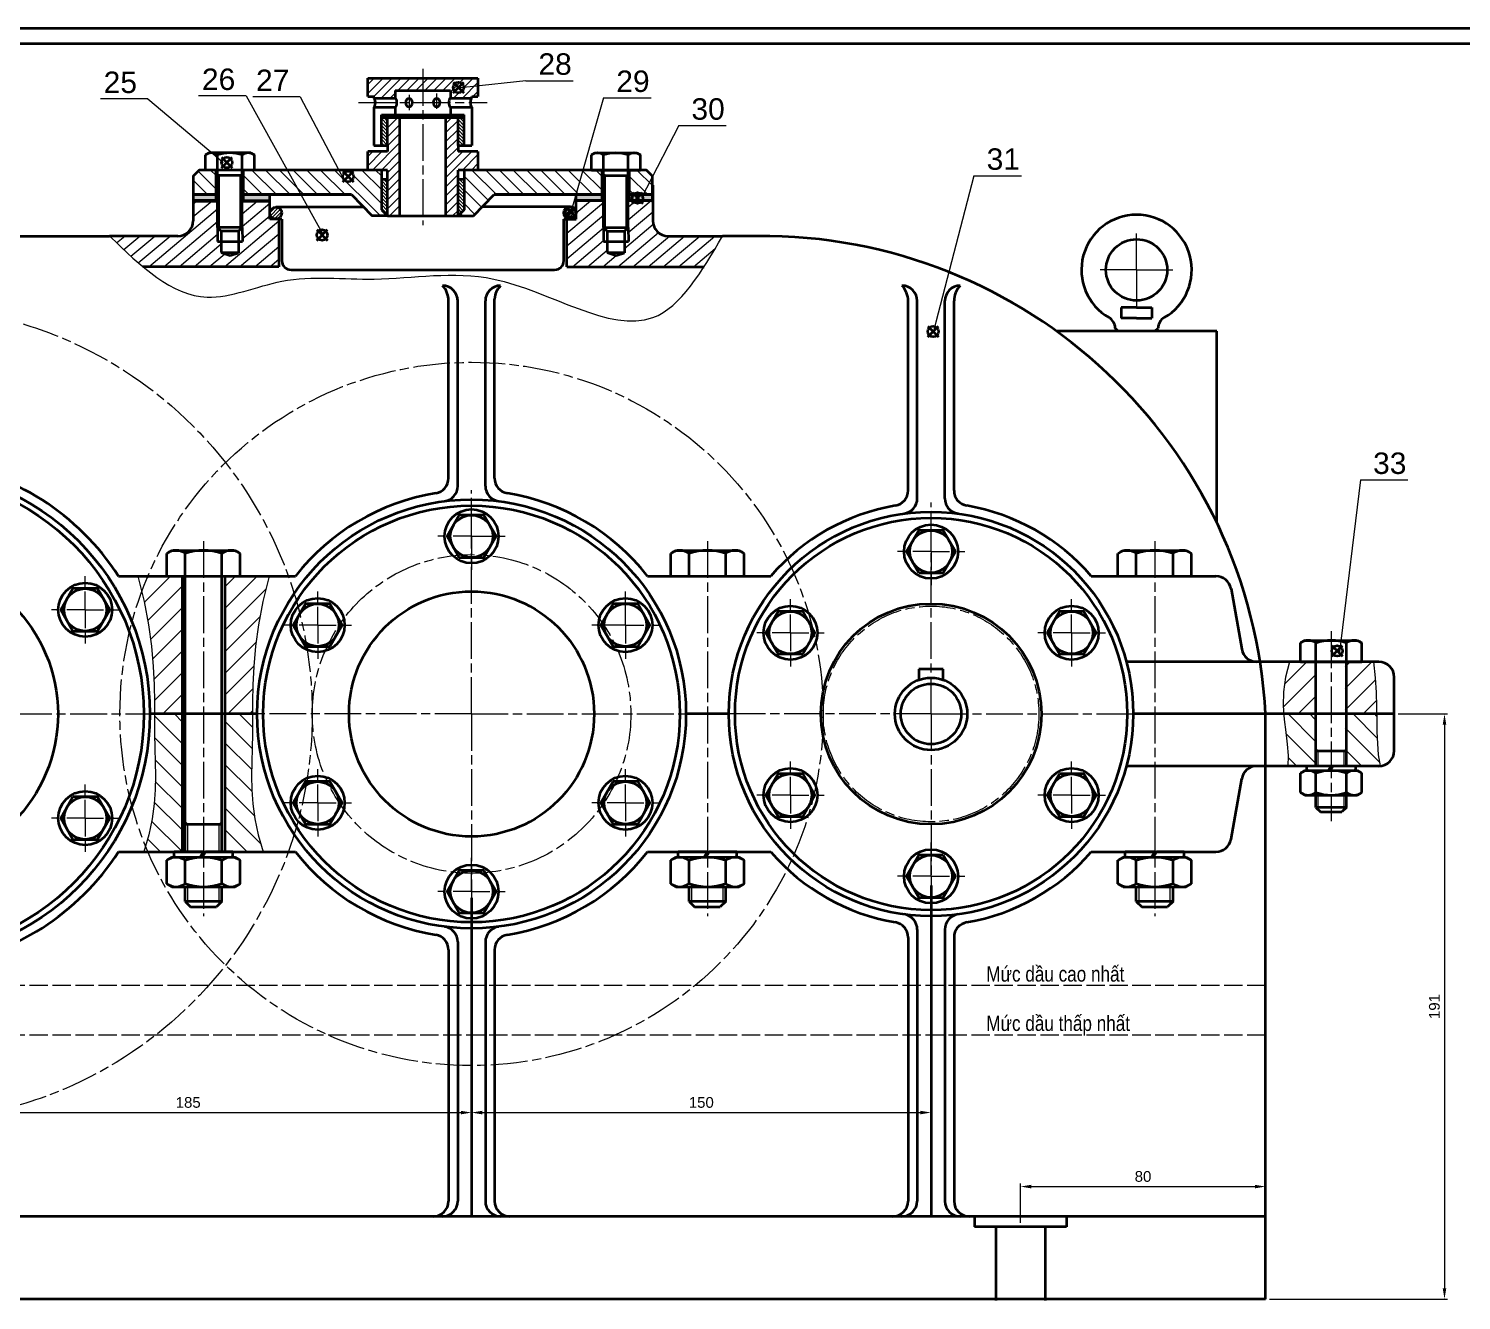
# Model space of a CAD drawing. Header units: millimetres. Extents: x 4028 to 8898, y 4975 to 5816.
# Drawn here: x 7988.8 to 8456.5, y 5400.8 to 5815.9 of the extents above; entities that cross this region are included whole.
import ezdxf

# ---------------------------------------------------------------- set-up
doc = ezdxf.new("R2010")
doc.units = ezdxf.units.MM
for name, pattern in [('AM_ISO02W050', [7.5, 6, -1.5]), ('AM_ISO08W050', [18, 12, -1.5, 3, -1.5]), ('AM_ISO08W050x2', [9, 6, -0.75, 1.5, -0.75])]:
    doc.linetypes.add(name, pattern=pattern)
doc.layers.get('0').update_dxf_attribs({"lineweight": 35})
for name, color, linetype, lineweight in [('AM_12', 7, 'Continuous', 35), ('AM_3', 6, 'AM_ISO02W050', 13), ('AM_4', 3, 'Continuous', 13), ('AM_5', 3, 'Continuous', 13), ('AM_7', 4, 'AM_ISO08W050', 13), ('AM_8', 1, 'Continuous', 13), ('Dim', 2, 'Continuous', 9), ('net manh', 2, 'Continuous', 13)]:
    doc.layers.add(name, color=color, linetype=linetype, lineweight=lineweight)
doc.styles.get("Standard").update_dxf_attribs({"font": 'arial.ttf'})
doc.styles.add('tieu de', font='arial.ttf', dxfattribs={"width": 0.8})
pattern_1 = [(135, (3645.2673, 5247.0674), (-2.245064, -2.245064), [])]
pattern_2 = [(45, (520.3176, 33.4463), (-1.4707821, 1.4707821), [])]

# ---------------------------------------------------------------- blocks, each defined once
blk = doc.blocks.new('đệm tròn')
for p, q in [((-1.5, 8), (0, 8)), ((-1.5, 8), (-1.5, 0.9)), ((0, 0), (0, 8)), ((-1.5, 0.9), (0, 0)), ((-1.5, 0.4), (0, -0.5)), ((-1.5, 0.4), (-1.5, -8)), ((0, -8), (0, -0.5)), ((-1.5, -8), (0, -8))]:
    blk.add_line(p, q)
blk = doc.blocks.new('đai ốc')
for p, q in [((-8, 8.59), (-7.19, 10)), ((-8, 8.59), (-8, -8.59)), ((-7.19, 10), (-0.81, 10)), ((0, 8.59), (-0.81, 10)), ((0, 8.59), (0, -8.59)), ((-7.14, 5), (-0.86, 5)), ((-7.14, -5), (-0.86, -5)), ((-8, -8.59), (-7.19, -10)), ((-7.19, -10), (-0.81, -10)), ((0, -8.59), (-0.81, -10))]:
    blk.add_line(p, q)
for centre, radius, start, end in [((-3.93, 7.5), 4.07, 142.1211, 217.8789), ((-4.07, 7.5), 4.07, 322.1211, 37.8789), ((7, 0), 15, 160.5288, 199.4712), ((-15, 0), 15, 340.5288, 19.4712), ((-3.93, -7.5), 4.07, 142.1211, 217.8789), ((-4.07, -7.5), 4.07, 322.1211, 37.8789)]:
    blk.add_arc(centre, radius, start, end)
blk = doc.blocks.new('dsfeer')
blk.add_lwpolyline([(0, 10), (-8.66, 5), (-8.66, -5), (0, -10), (8.66, -5), (8.66, 5)], close=True)
blk.add_circle((0, 0), 8.66)

msp = doc.modelspace()

# ---------------------------------------------------------------- hatches: boundary and pattern name
at = {"lineweight": 13}
h = msp.add_hatch(dxfattribs=at)
h.set_pattern_fill('ANSI31', color=1, angle=90)
h.set_pattern_definition(pattern_1)
h.paths.add_polyline_path([(8192.505, 5767.792), (8190.505, 5769.792), (8185.007, 5769.792), (8185.007, 5761.792), (8192.505, 5761.792)])
h.paths.add_polyline_path([(8050.005, 5769.792), (8044.505, 5769.792), (8042.505, 5767.792), (8042.505, 5761.792), (8050.005, 5761.792)])
h = msp.add_hatch(dxfattribs=at)
h.set_pattern_fill('ANSI31', color=1, angle=90)
h.set_pattern_definition(pattern_1)
h.paths.add_polyline_path([(8104.006, 5766.792), (8104.006, 5769.792), (8059.005, 5769.792), (8059.005, 5761.792), (8094.208, 5761.792), (8101.006, 5754.792), (8106.006, 5754.792), (8104.006, 5756.792), (8104.006, 5759.792)])
h.paths.add_polyline_path([(8176.007, 5769.792), (8172.507, 5769.792), (8131.006, 5769.792), (8131.006, 5759.792), (8131.006, 5756.792), (8129.006, 5754.792), (8134.006, 5754.792), (8140.804, 5761.792), (8176.007, 5761.792)])
h = msp.add_hatch(dxfattribs=at)
h.set_pattern_fill('ANSI31', color=1, angle=85)
h.set_pattern_definition([(220, (7158.979, 5017.3116), (2.040851, -2.432191), [])])
edge = h.paths.add_edge_path()
edge.add_line((8037.546, 5748.242), (8015.258, 5748.242))
edge.add_spline(control_points=[(8015.258, 5748.242), (8018.855, 5744.769), (8022.451, 5741.295), (8026.114, 5738.242)], knot_values=[0, 0, 0, 0, 13.3548934, 13.3548934, 13.3548934, 13.3548934], degree=3, periodic=0)
edge.add_line((8026.114, 5738.242), (8070.505, 5738.242))
edge.add_line((8070.505, 5738.242), (8070.505, 5753.774))
edge.add_line((8070.505, 5753.774), (8067.567, 5753.774))
edge.add_line((8067.567, 5753.774), (8067.559, 5759.624))
edge.add_line((8067.559, 5759.624), (8058.505, 5759.611))
edge.add_line((8058.505, 5759.611), (8058.505, 5750.992))
edge.add_line((8058.505, 5750.992), (8058.589, 5746.455))
edge.add_line((8058.589, 5746.455), (8057.305, 5746.455))
edge.add_line((8057.305, 5746.455), (8057.305, 5742.763))
edge.add_line((8057.305, 5742.763), (8054.564, 5741.899))
edge.add_line((8054.564, 5741.899), (8051.705, 5742.829))
edge.add_line((8051.705, 5742.829), (8051.705, 5746.455))
edge.add_line((8051.705, 5746.455), (8050.505, 5746.455))
edge.add_line((8050.505, 5746.455), (8050.505, 5750.992))
edge.add_line((8050.505, 5750.992), (8050.505, 5759.647))
edge.add_line((8050.505, 5759.647), (8042.571, 5759.611))
edge.add_line((8042.571, 5759.611), (8042.546, 5753.222))
edge.add_arc((8037.546, 5753.242), 5, 270, 359.77246, ccw=False)
edge = h.paths.add_edge_path()
edge.add_line((8167.566, 5759.79), (8167.581, 5753.785))
edge.add_line((8167.581, 5753.785), (8165.656, 5753.78))
edge.add_arc((8165.507, 5755.774), 2, 270, 274.2716, ccw=False)
edge.add_arc((8165.507, 5755.774), 2, 266.02465, 270, ccw=False)
edge.add_line((8165.369, 5753.779), (8164.507, 5753.777))
edge.add_line((8164.507, 5753.777), (8164.507, 5738.242))
edge.add_line((8164.507, 5738.242), (8209.307, 5738.242))
edge.add_spline(control_points=[(8209.307, 5738.242), (8210.021, 5739.358), (8210.729, 5740.5), (8211.432, 5741.658)], knot_values=[209.8809804, 209.8809804, 209.8809804, 209.8809804, 213.4640307, 213.4640307, 213.4640307, 213.4640307], degree=3, periodic=0)
edge.add_spline(control_points=[(8211.432, 5741.658), (8212.74, 5743.815), (8214.033, 5746.028), (8215.325, 5748.242)], knot_values=[213.4640307, 213.4640307, 213.4640307, 213.4640307, 220.1368118, 220.1368118, 220.1368118, 220.1368118], degree=3, periodic=0)
edge.add_line((8215.325, 5748.242), (8197.581, 5748.242))
edge.add_arc((8197.581, 5753.242), 5, 180.08228, 270, ccw=False)
edge.add_line((8192.581, 5753.235), (8192.571, 5759.792))
edge.add_line((8192.571, 5759.792), (8185.007, 5759.792))
edge.add_line((8185.007, 5759.792), (8184.507, 5759.792))
edge.add_line((8184.507, 5759.792), (8184.507, 5750.992))
edge.add_line((8184.507, 5750.992), (8184.59, 5746.455))
edge.add_line((8184.59, 5746.455), (8183.307, 5746.455))
edge.add_line((8183.307, 5746.455), (8183.307, 5742.763))
edge.add_line((8183.307, 5742.763), (8180.566, 5741.899))
edge.add_line((8180.566, 5741.899), (8177.707, 5742.829))
edge.add_line((8177.707, 5742.829), (8177.707, 5746.455))
edge.add_line((8177.707, 5746.455), (8176.507, 5746.455))
edge.add_line((8176.507, 5746.455), (8176.507, 5750.992))
edge.add_line((8176.507, 5750.992), (8176.507, 5759.792))
edge.add_line((8176.507, 5759.792), (8167.566, 5759.79))
at = {"layer": 'AM_8'}
h = msp.add_hatch(dxfattribs=at)
h.set_pattern_fill('_U', color=256, scale=2.08, angle=45, style=0, pattern_type=0)
h.set_pattern_definition(pattern_2)
edge = h.paths.add_edge_path()
edge.add_line((8099.505, 5799.792), (8117.505, 5799.792))
edge.add_line((8117.505, 5799.792), (8117.505, 5795.792))
edge.add_line((8117.505, 5795.792), (8108.505, 5795.792))
edge.add_line((8108.505, 5795.792), (8108.505, 5793.292))
edge.add_line((8108.505, 5793.292), (8101.545, 5793.291))
edge.add_ellipse((8101.505, 5791.792), major_axis=(0, 1.5), ratio=0.3333333, start_angle=357.70847, end_angle=360)
edge.add_line((8101.525, 5793.292), (8101.525, 5793.792))
edge.add_line((8101.525, 5793.792), (8099.505, 5793.792))
edge.add_line((8099.505, 5793.792), (8099.505, 5799.792))
h = msp.add_hatch(dxfattribs=at)
h.set_pattern_fill('_U', color=256, scale=2.08, angle=45, style=0, pattern_type=0)
h.set_pattern_definition(pattern_2)
edge = h.paths.add_edge_path()
edge.add_line((8135.506, 5799.792), (8117.505, 5799.792))
edge.add_line((8117.505, 5799.792), (8117.505, 5795.792))
edge.add_line((8117.505, 5795.792), (8126.506, 5795.792))
edge.add_line((8126.506, 5795.792), (8126.506, 5793.292))
edge.add_line((8126.506, 5793.292), (8133.466, 5793.291))
edge.add_ellipse((8133.506, 5791.792), major_axis=(0, 1.5), ratio=0.3333333, start_angle=0, end_angle=2.29153, ccw=False)
edge.add_line((8133.486, 5793.292), (8133.486, 5793.792))
edge.add_line((8133.486, 5793.792), (8135.506, 5793.792))
edge.add_line((8135.506, 5793.792), (8135.506, 5799.792))
h = msp.add_hatch(dxfattribs=at)
h.set_pattern_fill('_U', color=256, scale=2.08, angle=45, style=0, pattern_type=0)
h.set_pattern_definition(pattern_2)
h.paths.add_polyline_path([(8110.006, 5786.792), (8106.006, 5786.792), (8106.006, 5777.792), (8106.006, 5775.792), (8099.506, 5775.792), (8099.506, 5769.792), (8106.006, 5769.792), (8106.006, 5754.792), (8110.006, 5754.792)])
h.paths.add_polyline_path([(8129.006, 5786.792), (8125.006, 5786.792), (8125.006, 5754.792), (8129.006, 5754.792), (8129.006, 5769.792), (8135.506, 5769.792), (8135.506, 5775.792), (8129.006, 5775.792), (8129.006, 5777.792)])
at = {"layer": 'AM_8', "lineweight": 15}
h = msp.add_hatch(dxfattribs=at)
h.set_pattern_fill('ANSI31', color=256, scale=0.25, angle=90, style=0)
h.set_pattern_definition([(135, (520.3176, 33.4463), (-0.56126601, -0.56126601), [])])
h.paths.add_polyline_path([(8106.006, 5786.792), (8104.006, 5786.792), (8104.006, 5777.792), (8106.006, 5777.792)])
h.paths.add_polyline_path([(8106.006, 5766.792), (8104.006, 5766.792), (8104.006, 5756.792), (8106.006, 5754.792)])
h.paths.add_polyline_path([(8131.006, 5786.792), (8129.006, 5786.792), (8129.006, 5777.792), (8131.006, 5777.792)])
h.paths.add_polyline_path([(8131.006, 5766.792), (8129.006, 5766.792), (8129.006, 5754.792), (8131.006, 5756.792)])
at = {"layer": 'AM_8'}
h = msp.add_hatch(color=256, dxfattribs=at)
h.paths.add_polyline_path([(8050.005, 5759.792), (8050.005, 5761.792), (8042.505, 5761.792), (8042.505, 5759.792)])
h.paths.add_polyline_path([(8185.007, 5761.792), (8185.007, 5759.792), (8192.505, 5759.792), (8192.505, 5761.792)])
h.paths.add_polyline_path([(8067.559, 5759.791), (8067.559, 5761.792), (8059.005, 5761.792), (8059.005, 5759.792)])
h.paths.add_polyline_path([(8167.565, 5761.792), (8167.566, 5759.792), (8176.007, 5759.792), (8176.007, 5761.792)])

# ---------------------------------------------------------------- linework, layer by layer
for p, q in [((8898.3, 5815.94), (7709.3, 5815.94)), ((8893.3, 5810.94), (7729.3, 5810.94)), ((8099.506, 5793.792), (8099.506, 5799.792)), ((8099.506, 5799.792), (8135.506, 5799.792)), ((8135.506, 5799.792), (8135.506, 5793.792)), ((8108.506, 5795.792), (8126.506, 5795.792)), ((8108.506, 5795.792), (8108.506, 5793.291)), ((8126.506, 5795.792), (8126.506, 5793.291)), ((8099.506, 5793.792), (8101.506, 5793.792)), ((8101.506, 5793.292), (8101.506, 5793.792)), ((8101.506, 5790.292), (8108.506, 5790.292)), ((8101.506, 5790.292), (8101.506, 5777.792)), ((8101.526, 5793.291), (8101.526, 5793.291)), ((8101.526, 5793.291), (8108.506, 5793.291)), ((8108.506, 5790.292), (8108.506, 5787.792)), ((8126.506, 5793.291), (8133.506, 5793.291)), ((8126.506, 5790.292), (8133.506, 5790.292)), ((8126.506, 5790.292), (8126.506, 5787.792)), ((8133.506, 5793.792), (8135.506, 5793.792)), ((8133.506, 5793.291), (8133.506, 5793.792)), ((8133.506, 5790.292), (8133.506, 5777.792)), ((8104.006, 5787.792), (8131.006, 5787.792)), ((8104.006, 5777.792), (8104.006, 5787.792)), ((8131.006, 5786.792), (8104.006, 5786.792)), ((8106.006, 5777.792), (8106.006, 5786.792)), ((8110.006, 5754.792), (8110.006, 5786.792)), ((8125.006, 5754.792), (8125.006, 5786.792)), ((8129.006, 5777.792), (8129.006, 5786.792)), ((8131.006, 5777.792), (8131.006, 5787.792)), ((8101.506, 5777.792), (8106.006, 5777.792)), ((8106.006, 5777.792), (8106.006, 5775.792)), ((8129.006, 5777.792), (8133.506, 5777.792)), ((8129.006, 5777.792), (8129.006, 5775.792)), ((8047.633, 5775.392), (8046.505, 5774.741)), ((8046.505, 5769.792), (8046.505, 5774.741)), ((8046.505, 5770.443), (8046.505, 5774.741)), ((8061.378, 5775.392), (8047.633, 5775.392)), ((8061.378, 5775.392), (8047.633, 5775.392)), ((8050.505, 5768.592), (8050.505, 5774.706)), ((8058.505, 5768.592), (8058.505, 5774.706)), ((8061.378, 5775.392), (8062.505, 5774.741)), ((8062.505, 5769.792), (8062.505, 5774.741)), ((8099.506, 5769.792), (8099.506, 5775.792)), ((8106.006, 5775.792), (8099.506, 5775.792)), ((8135.506, 5775.792), (8129.006, 5775.792)), ((8135.506, 5775.792), (8135.506, 5769.792)), ((8173.634, 5775.392), (8172.507, 5774.741)), ((8172.507, 5769.792), (8172.507, 5774.741)), ((8173.634, 5775.392), (8187.38, 5775.392)), ((8173.634, 5775.392), (8187.38, 5775.392)), ((8176.507, 5768.592), (8176.507, 5774.706)), ((8184.507, 5768.592), (8184.507, 5774.706)), ((8187.38, 5775.392), (8188.507, 5774.741)), ((8188.507, 5769.792), (8188.507, 5774.741)), ((8188.507, 5770.443), (8188.507, 5774.741)), ((8062.505, 5769.792), (8046.505, 5769.792)), ((8050.005, 5759.771), (8050.005, 5769.792)), ((8050.505, 5750.992), (8050.505, 5768.592)), ((8058.505, 5767.992), (8050.505, 5767.992)), ((8058.505, 5750.992), (8058.505, 5768.592)), ((8059.005, 5759.771), (8059.005, 5769.792)), ((8106.006, 5769.792), (8099.506, 5769.792)), ((8104.006, 5769.792), (8104.006, 5759.792)), ((8104.006, 5766.792), (8104.006, 5756.792)), ((8104.006, 5766.792), (8106.006, 5766.792)), ((8106.006, 5754.792), (8106.006, 5769.792)), ((8135.506, 5769.792), (8129.006, 5769.792)), ((8129.006, 5754.792), (8129.006, 5769.792)), ((8129.006, 5766.792), (8131.006, 5766.792)), ((8131.006, 5769.792), (8131.006, 5759.792)), ((8131.006, 5766.792), (8131.006, 5756.792)), ((8172.507, 5769.792), (8188.507, 5769.792)), ((8176.007, 5759.771), (8176.007, 5769.792)), ((8176.507, 5750.992), (8176.507, 5768.592)), ((8176.507, 5767.992), (8184.507, 5767.992)), ((8184.507, 5750.992), (8184.507, 5768.592)), ((8185.007, 5759.771), (8185.007, 5769.792)), ((8050.005, 5759.792), (8042.505, 5759.792)), ((8042.571, 5759.611), (8042.546, 5753.222)), ((8050.005, 5761.792), (8050.505, 5761.792)), ((8059.005, 5761.792), (8058.505, 5761.792)), ((8067.559, 5759.775), (8058.505, 5759.771)), ((8058.505, 5759.611), (8067.559, 5759.624)), ((8067.559, 5759.624), (8067.559, 5761.792)), ((8067.567, 5753.775), (8067.559, 5759.646)), ((8069.505, 5757.774), (8098.11, 5757.774)), ((8094.208, 5761.792), (8101.006, 5754.792)), ((8104.006, 5759.792), (8104.006, 5756.792)), ((8131.006, 5759.792), (8131.006, 5756.792)), ((8134.006, 5754.792), (8140.804, 5761.792)), ((8165.507, 5757.774), (8136.902, 5757.774)), ((8167.566, 5759.79), (8167.565, 5761.792)), ((8176.507, 5759.792), (8167.566, 5759.79)), ((8176.507, 5759.792), (8167.566, 5759.792)), ((8192.571, 5759.826), (8184.507, 5759.792)), ((8192.505, 5759.792), (8184.507, 5759.792)), ((8192.505, 5759.792), (8192.505, 5759.248)), ((8071.505, 5753.774), (8067.567, 5753.774)), ((8070.505, 5753.774), (8070.505, 5738.242)), ((8071.505, 5753.774), (8071.505, 5740.214)), ((8106.006, 5754.792), (8101.006, 5754.792)), ((8104.006, 5756.792), (8106.006, 5754.792)), ((8104.006, 5756.792), (8106.006, 5754.792)), ((8106.006, 5754.792), (8106.006, 5754.792)), ((8106.006, 5754.792), (8106.006, 5754.792)), ((8106.006, 5754.792), (8129.006, 5754.792)), ((8131.006, 5756.792), (8129.006, 5754.792)), ((8129.006, 5754.792), (8131.006, 5756.792)), ((8129.006, 5754.792), (8134.006, 5754.792)), ((8163.507, 5753.774), (8167.568, 5753.785)), ((8163.507, 5740.214), (8163.507, 5753.774)), ((8164.507, 5738.242), (8164.507, 5753.774)), ((7948.406, 5748.242), (8015.258, 5748.242)), ((8037.546, 5748.242), (8015.258, 5748.242)), ((8050.505, 5750.992), (8050.505, 5746.455)), ((8058.505, 5750.992), (8050.505, 5750.992)), ((8050.505, 5750.992), (8051.705, 5749.792)), ((8051.705, 5749.792), (8051.705, 5742.829)), ((8057.305, 5749.792), (8051.705, 5749.792)), ((8058.505, 5750.992), (8057.305, 5749.792)), ((8057.305, 5749.792), (8057.305, 5742.763)), ((8058.505, 5750.992), (8058.589, 5746.455)), ((8176.507, 5750.992), (8176.507, 5746.455)), ((8176.507, 5750.992), (8184.507, 5750.992)), ((8176.507, 5750.992), (8177.707, 5749.792)), ((8177.707, 5749.792), (8177.707, 5742.829)), ((8177.707, 5749.792), (8183.307, 5749.792)), ((8184.507, 5750.992), (8183.307, 5749.792)), ((8183.307, 5749.792), (8183.307, 5742.763)), ((8184.507, 5750.992), (8184.59, 5746.455)), ((8197.581, 5748.242), (8215.325, 5748.242)), ((8226.606, 5748.242), (8215.325, 5748.242)), ((8050.505, 5746.455), (8058.622, 5746.455)), ((8176.507, 5746.455), (8184.624, 5746.455)), ((8051.705, 5742.829), (8054.564, 5741.899)), ((8051.705, 5742.829), (8057.305, 5742.829)), ((8054.564, 5741.899), (8057.305, 5742.763)), ((8177.707, 5742.829), (8180.566, 5741.899)), ((8177.707, 5742.829), (8183.307, 5742.829)), ((8180.566, 5741.899), (8183.307, 5742.763)), ((8070.505, 5738.242), (8026.114, 5738.242)), ((8074.505, 5737.214), (8160.507, 5737.214)), ((8164.507, 5738.242), (8209.307, 5738.242)), ((8125.906, 5669.234), (8125.906, 5727.042)), ((8128.906, 5666.638), (8128.906, 5727.042)), ((8137.906, 5666.638), (8137.906, 5727.042)), ((8140.906, 5669.234), (8140.906, 5727.69)), ((8275.906, 5665.179), (8275.906, 5727.042)), ((8278.906, 5662.604), (8278.906, 5727.042)), ((8287.906, 5662.604), (8287.906, 5727.042)), ((8290.906, 5665.179), (8290.906, 5727.042)), ((8345.497, 5724.947), (8345.498, 5721.447)), ((8350.503, 5724.947), (8345.497, 5724.947)), ((8350.503, 5724.947), (8355.509, 5724.947)), ((8355.509, 5724.947), (8355.508, 5721.447)), ((8350.503, 5721.447), (8345.498, 5721.447)), ((8350.503, 5721.447), (8355.508, 5721.447)), ((8376.688, 5717.197), (8324.318, 5717.197)), ((8344.503, 5717.197), (8343.503, 5718.197)), ((8356.503, 5717.197), (8344.503, 5717.197)), ((8356.503, 5717.197), (8357.503, 5718.197)), ((8376.688, 5654.599), (8376.688, 5717.197)), ((8128.906, 5662.042), (8128.906, 5662.115)), ((8137.906, 5662.042), (8137.906, 5662.115)), ((8278.906, 5658.042), (8278.906, 5658.115)), ((8287.906, 5658.042), (8287.906, 5658.115)), ((8035.597, 5645.642), (8033.906, 5644.666)), ((8035.597, 5645.642), (8056.216, 5645.642)), ((8035.597, 5645.642), (8056.216, 5645.642)), ((8056.216, 5645.642), (8057.906, 5644.666)), ((8200.097, 5645.642), (8198.406, 5644.666)), ((8200.097, 5645.642), (8220.716, 5645.642)), ((8200.097, 5645.642), (8220.716, 5645.642)), ((8220.716, 5645.642), (8222.406, 5644.666)), ((8346.097, 5645.642), (8344.406, 5644.666)), ((8346.097, 5645.642), (8366.716, 5645.642)), ((8346.097, 5645.642), (8366.716, 5645.642)), ((8366.716, 5645.642), (8368.406, 5644.666)), ((8033.906, 5637.242), (8033.906, 5644.666)), ((8039.906, 5637.242), (8039.906, 5644.613)), ((8051.906, 5637.242), (8051.906, 5644.613)), ((8057.906, 5637.242), (8057.906, 5644.666)), ((8057.906, 5638.218), (8057.906, 5644.666)), ((8198.406, 5637.242), (8198.406, 5644.666)), ((8204.406, 5637.242), (8204.406, 5644.613)), ((8216.406, 5637.242), (8216.406, 5644.613)), ((8222.406, 5637.242), (8222.406, 5644.666)), ((8222.406, 5638.218), (8222.406, 5644.666)), ((8344.406, 5637.242), (8344.406, 5644.666)), ((8350.406, 5637.242), (8350.406, 5644.613)), ((8362.406, 5637.242), (8362.406, 5644.613)), ((8368.406, 5637.242), (8368.406, 5644.666)), ((8368.406, 5638.218), (8368.406, 5644.666)), ((8018.149, 5637.242), (8075.926, 5637.242)), ((8033.906, 5637.242), (8057.906, 5637.242)), ((8038.906, 5637.242), (8038.906, 5547.242)), ((8039.906, 5547.242), (8039.906, 5637.242)), ((8051.906, 5547.242), (8051.906, 5637.242)), ((8052.906, 5637.242), (8052.906, 5547.242)), ((8190.887, 5637.242), (8231.1, 5637.242)), ((8198.406, 5637.242), (8222.406, 5637.242)), ((8335.713, 5637.242), (8376.406, 5637.242)), ((8344.406, 5637.242), (8368.406, 5637.242)), ((8381.33, 5633.11), (8384.81, 5613.374)), ((8405.45, 5616.242), (8404.041, 5615.429)), ((8404.041, 5609.242), (8404.041, 5615.429)), ((8405.45, 5616.242), (8422.632, 5616.242)), ((8405.45, 5616.242), (8422.632, 5616.242)), ((8409.041, 5609.242), (8409.041, 5615.384)), ((8419.041, 5609.242), (8419.041, 5615.384)), ((8422.632, 5616.242), (8424.041, 5615.429)), ((8424.041, 5609.242), (8424.041, 5615.429)), ((8424.041, 5610.056), (8424.041, 5615.429)), ((8429.606, 5609.242), (8347.179, 5609.242)), ((8404.041, 5609.242), (8424.041, 5609.242)), ((8409.041, 5575.242), (8409.041, 5609.242)), ((8419.041, 5575.242), (8419.041, 5609.242)), ((8287.406, 5606.85), (8279.406, 5606.85)), ((8279.406, 5606.85), (8279.406, 5603.351)), ((8287.406, 5603.351), (8287.406, 5606.85)), ((8434.606, 5580.242), (8434.606, 5604.242)), ((8063.406, 5592.242), (8028.406, 5592.242)), ((8217.406, 5592.242), (8203.406, 5592.242)), ((8434.606, 5592.242), (8349.406, 5592.242)), ((8392.606, 5401.242), (8392.606, 5592.242)), ((8409.041, 5580.242), (8419.041, 5580.242)), ((8429.606, 5575.242), (8347.179, 5575.242)), ((8381.33, 5551.374), (8384.81, 5571.11)), ((8409.041, 5561.742), (8409.041, 5565.742)), ((8419.041, 5561.742), (8419.041, 5565.742)), ((8409.041, 5561.742), (8410.541, 5560.242)), ((8419.041, 5561.742), (8409.041, 5561.742)), ((8419.041, 5561.742), (8417.541, 5560.242)), ((8039.906, 5556.242), (8051.906, 5556.242)), ((8410.541, 5560.242), (8417.541, 5560.242)), ((8018.149, 5547.242), (8075.961, 5547.242)), ((8190.887, 5547.242), (8231.1, 5547.242)), ((8335.713, 5547.242), (8376.406, 5547.242)), ((8039.906, 5531.042), (8039.906, 5535.842)), ((8051.906, 5531.042), (8051.906, 5535.842)), ((8204.406, 5531.042), (8204.406, 5535.842)), ((8216.406, 5531.042), (8216.406, 5535.842)), ((8283.406, 5536.242), (8283.406, 5428.242)), ((8350.406, 5531.042), (8350.406, 5535.842)), ((8362.406, 5531.042), (8362.406, 5535.842)), ((8039.906, 5531.042), (8041.706, 5529.242)), ((8051.906, 5531.042), (8039.906, 5531.042)), ((8041.706, 5529.242), (8050.106, 5529.242)), ((8051.906, 5531.042), (8050.106, 5529.242)), ((8133.406, 5532.242), (8133.406, 5428.242)), ((8204.406, 5531.042), (8206.206, 5529.242)), ((8216.406, 5531.042), (8204.406, 5531.042)), ((8206.206, 5529.242), (8214.606, 5529.242)), ((8216.406, 5531.042), (8214.606, 5529.242)), ((8350.406, 5531.042), (8352.206, 5529.242)), ((8362.406, 5531.042), (8350.406, 5531.042)), ((8352.206, 5529.242), (8360.606, 5529.242)), ((8362.406, 5531.042), (8360.606, 5529.242)), ((8275.906, 5519.305), (8275.906, 5433.242)), ((8278.906, 5521.88), (8278.906, 5433.242)), ((8287.906, 5521.88), (8287.906, 5433.242)), ((8290.906, 5519.305), (8290.906, 5433.242)), ((8125.906, 5515.25), (8125.906, 5433.242)), ((8128.906, 5517.846), (8128.906, 5433.242)), ((8137.906, 5517.846), (8137.906, 5433.242)), ((8140.906, 5515.25), (8140.906, 5433.242)), ((8392.606, 5428.242), (7898.71, 5428.242)), ((8297.606, 5427.832), (8297.606, 5424.832)), ((8327.606, 5427.832), (8327.606, 5424.832)), ((8327.606, 5424.832), (8297.606, 5424.832)), ((8304.606, 5424.832), (8304.606, 5400.832)), ((8320.606, 5424.832), (8320.606, 5400.832)), ((8392.606, 5401.242), (7792.406, 5401.242))]:
    msp.add_line(p, q)
at = {"linetype": 'ByBlock'}
for p, q in [((8192.564, 5764.826), (8192.581, 5753.235)), ((8042.571, 5759.611), (8050.505, 5759.647)), ((8058.505, 5759.611), (8067.559, 5759.647)), ((8167.581, 5753.785), (8167.566, 5759.792))]:
    msp.add_line(p, q, dxfattribs=at)
for points in [[(8104.006, 5769.792), (8044.505, 5769.792), (8042.505, 5767.792), (8042.505, 5761.792), (8050.005, 5761.792)], [(8185.007, 5761.792), (8192.505, 5761.792), (8192.505, 5767.792), (8190.505, 5769.792), (8131.006, 5769.792)], [(8050.005, 5761.792), (8042.505, 5761.792), (8042.505, 5759.792), (8050.505, 5759.792)], [(8059.005, 5761.792), (8094.208, 5761.792)], [(8094.208, 5761.792), (8059.005, 5761.792)], [(8140.804, 5761.792), (8176.007, 5761.792)], [(8176.007, 5761.792), (8140.804, 5761.792)], [(8167.566, 5759.792), (8176.007, 5759.792)], [(8185.007, 5759.792), (8192.505, 5759.792), (8192.505, 5761.792), (8185.007, 5761.792)]]:
    msp.add_lwpolyline(points)
for centre, radius in [((8069.505, 5755.774), 1.941), ((8165.507, 5755.774), 2), ((8350.503, 5737.197), 10), ((7948.406, 5592.242), 80), ((7948.406, 5592.242), 78), ((8133.406, 5592.242), 70), ((8133.406, 5592.242), 68), ((8133.406, 5650.242), 8.8), ((8283.406, 5592.242), 66), ((8283.406, 5592.242), 64), ((8283.406, 5645.242), 8.8), ((7948.406, 5592.242), 50), ((8007.296, 5626.242), 8.8), ((8133.406, 5592.242), 40), ((8083.177, 5621.242), 8.8), ((8183.636, 5621.242), 8.8), ((8237.507, 5618.742), 8.8), ((8283.406, 5592.242), 36), ((8329.306, 5618.742), 8.8), ((8283.406, 5592.242), 11.808), ((8283.406, 5592.242), 9.864), ((8083.177, 5563.242), 8.8), ((8183.636, 5563.242), 8.8), ((8237.507, 5565.742), 8.8), ((8329.306, 5565.742), 8.8), ((8007.296, 5558.242), 8.8), ((8283.406, 5539.242), 8.8), ((8133.406, 5534.242), 8.8)]:
    msp.add_circle(centre, radius)
for centre, radius, start, end in [((8048.505, 5772.135), 3.257, 52.12112, 127.87888), ((8054.505, 5763.392), 12, 70.52878, 109.47122), ((8060.505, 5772.135), 3.257, 52.12112, 127.87888), ((8174.507, 5772.135), 3.257, 52.12112, 127.87888), ((8180.507, 5763.392), 12, 70.52878, 109.47122), ((8186.507, 5772.135), 3.257, 52.12112, 127.87888), ((8037.546, 5753.242), 5, 270, 359.77246), ((8197.581, 5753.242), 5, 180.08228, 270), ((8350.503, 5737.197), 18, 300, 240), ((8228.032, 5583.439), 164.809, 3.06179, 90.49581), ((8074.505, 5740.214), 3, 180, 270), ((8160.507, 5740.214), 3, 270, 0), ((8118.871, 5727.128), 7.036, 0.69859, 44.30155), ((8123.906, 5727.042), 5, 0, 90), ((8118.871, 5727.128), 7.036, 359.30141, 20.05357), ((8142.906, 5727.042), 5, 90, 180), ((8147.346, 5727.366), 6.448, 133.5169, 177.11972), ((8273.906, 5727.042), 5, 0, 90), ((8268.871, 5727.128), 7.036, 359.30141, 44.30141), ((8292.906, 5727.042), 5, 90, 180), ((8297.942, 5727.128), 7.036, 135.69859, 180.69859), ((8123.906, 5727.042), 5, 0, 14.0411), ((8339.503, 5718.144), 4, 0.75789, 60), ((8361.503, 5718.144), 4, 120, 179.24211), ((7948.406, 5592.242), 83, 32.83139, 81.83377), ((8120.906, 5669.234), 5, 279.22178, 0), ((8145.906, 5669.234), 5, 180, 260.77822), ((8133.406, 5592.242), 73, 99.22178, 141.94349), ((8123.906, 5666.638), 5, 277.27701, 0), ((8142.906, 5666.638), 5, 180, 262.72299), ((8133.406, 5592.242), 73, 38.05651, 80.77822), ((8270.906, 5665.179), 5, 279.72497, 0), ((8295.906, 5665.179), 5, 180, 260.27503), ((8283.406, 5592.242), 69, 99.72497, 139.29429), ((8273.906, 5662.604), 5, 277.6894, 0), ((8292.906, 5662.604), 5, 180, 262.3106), ((8283.406, 5592.242), 69, 40.70571, 80.27503), ((8036.906, 5640.756), 4.886, 52.12112, 127.87888), ((8045.906, 5627.642), 18, 70.52878, 109.47122), ((8054.906, 5640.756), 4.886, 52.12112, 127.87888), ((8201.406, 5640.756), 4.886, 52.12112, 127.87888), ((8210.406, 5627.642), 18, 70.52878, 109.47122), ((8219.406, 5640.756), 4.886, 52.12112, 127.87888), ((8347.406, 5640.756), 4.886, 52.12112, 127.87888), ((8356.406, 5627.642), 18, 70.52878, 109.47122), ((8365.406, 5640.756), 4.886, 52.12112, 127.87888), ((8376.406, 5632.242), 5, 10, 90), ((8389.734, 5614.242), 5, 190, 270), ((8406.541, 5612.17), 4.072, 52.12112, 127.87888), ((8414.041, 5601.242), 15, 70.52878, 109.47122), ((8421.541, 5612.17), 4.072, 52.12112, 127.87888), ((8429.606, 5604.242), 5, 0, 90), ((8429.606, 5580.242), 5, 270, 0), ((8389.734, 5570.242), 5, 90, 170), ((7948.406, 5592.242), 83, 278.16623, 327.16861), ((8133.406, 5592.242), 73, 218.05651, 260.77822), ((8133.406, 5592.242), 73, 279.22178, 321.94349), ((8283.406, 5592.242), 69, 220.70571, 260.27503), ((8283.406, 5592.242), 69, 279.72497, 319.29429), ((8376.406, 5552.242), 5, 270, 350), ((8270.906, 5519.305), 5, 0, 80.27503), ((8273.906, 5521.88), 5, 0, 82.3106), ((8292.906, 5521.88), 5, 97.6894, 180), ((8295.906, 5519.305), 5, 99.72497, 180), ((8120.906, 5515.25), 5, 0, 80.77822), ((8123.906, 5517.846), 5, 0, 82.72299), ((8142.906, 5517.846), 5, 97.27701, 180), ((8145.906, 5515.25), 5, 99.22178, 180), ((8120.906, 5433.242), 5, 270, 0), ((8123.906, 5433.242), 5, 270, 0), ((8142.906, 5433.242), 5, 180, 270), ((8145.906, 5433.242), 5, 180, 270), ((8270.906, 5433.242), 5, 270, 0), ((8273.906, 5433.242), 5, 270, 0), ((8292.906, 5433.242), 5, 180, 270), ((8295.906, 5433.242), 5, 180, 270)]:
    msp.add_arc(centre, radius, start, end)
for centre, start_param, end_param in [((8101.506, 5791.792), 3.1415927, 6.2831853), ((8108.506, 5791.792), 3.1415927, 6.2831853), ((8126.506, 5791.792), 0, 3.1415927), ((8133.506, 5791.792), 0, 3.1415927)]:
    msp.add_ellipse(centre, major_axis=(0, 1.5), ratio=0.3333333, start_param=start_param, end_param=end_param)
for centre in [(8113.006, 5791.792), (8122.006, 5791.792)]:
    msp.add_ellipse(centre, major_axis=(0, 1.5), ratio=0.6666667)
at = {"layer": 'AM_12', "color": 4}
for p, q in [((8127.364, 5794.976), (8130.864, 5798.476)), ((8127.364, 5798.476), (8130.864, 5794.976)), ((8051.78, 5770.493), (8055.28, 5773.993)), ((8051.78, 5773.993), (8055.28, 5770.493)), ((8091.39, 5765.941), (8094.89, 5769.441)), ((8091.39, 5769.441), (8094.89, 5765.941)), ((8185.867, 5758.91), (8189.367, 5762.41)), ((8185.867, 5762.41), (8189.367, 5758.91)), ((8164.03, 5754.37), (8167.53, 5757.87)), ((8164.03, 5757.87), (8167.53, 5754.37)), ((8082.845, 5746.826), (8086.345, 5750.326)), ((8082.845, 5750.326), (8086.345, 5746.826)), ((8282.327, 5715.315), (8285.827, 5718.815)), ((8282.327, 5718.815), (8285.827, 5715.315)), ((8414.211, 5611.059), (8417.711, 5614.559)), ((8414.211, 5614.559), (8417.711, 5611.059))]:
    msp.add_line(p, q, dxfattribs=at)
for centre in [(8129.114, 5796.726), (8053.53, 5772.243), (8093.14, 5767.691), (8187.617, 5760.66), (8165.78, 5756.12), (8084.595, 5748.576), (8284.077, 5717.065), (8415.961, 5612.809)]:
    msp.add_circle(centre, 1.75, dxfattribs=at)
at = {"layer": 'AM_3'}
for p, q in [((8392.606, 5503.575), (7775.766, 5503.575)), ((8392.606, 5487.442), (7775.673, 5487.442))]:
    msp.add_line(p, q, dxfattribs=at)
at = {"layer": 'AM_4'}
for p, q in [((8024.501, 5637.242), (8026.518, 5629.002)), ((8067.311, 5637.242), (8065.295, 5629.002)), ((8026.518, 5629.002), (8027.956, 5621.379)), ((8065.295, 5629.002), (8063.857, 5621.379)), ((8027.956, 5621.379), (8028.913, 5614.322)), ((8063.857, 5621.379), (8062.899, 5614.322)), ((8028.913, 5614.322), (8029.488, 5607.781)), ((8062.899, 5614.322), (8062.324, 5607.781)), ((8029.488, 5607.781), (8029.779, 5601.705)), ((8062.324, 5607.781), (8062.034, 5601.705)), ((8400.456, 5609.242), (8399.082, 5604.282)), ((8427.832, 5609.242), (8428.414, 5604.076)), ((8399.082, 5604.282), (8398.459, 5599.491)), ((8428.414, 5604.076), (8428.729, 5599.247)), ((8029.779, 5601.705), (8029.883, 5596.045)), ((8062.034, 5601.705), (8061.93, 5596.045)), ((8398.459, 5599.491), (8398.398, 5594.886)), ((8428.729, 5599.247), (8428.866, 5594.716)), ((8029.883, 5596.045), (8029.898, 5590.749)), ((8061.93, 5596.045), (8061.914, 5590.749)), ((8398.398, 5594.886), (8398.71, 5590.484)), ((8428.866, 5594.716), (8428.914, 5590.448)), ((8029.898, 5590.749), (8029.924, 5585.768)), ((8061.914, 5590.749), (8061.889, 5585.768)), ((8398.71, 5590.484), (8399.208, 5586.302)), ((8428.914, 5590.448), (8428.962, 5586.405)), ((8029.924, 5585.768), (8030.026, 5581.044)), ((8061.889, 5585.768), (8061.786, 5581.044)), ((8399.208, 5586.302), (8399.701, 5582.357)), ((8428.962, 5586.405), (8429.098, 5582.55)), ((8030.026, 5581.044), (8030.149, 5576.486)), ((8061.786, 5581.044), (8061.664, 5576.486)), ((8399.701, 5582.357), (8400.001, 5578.664)), ((8429.098, 5582.55), (8429.411, 5578.846)), ((8030.149, 5576.486), (8030.205, 5572)), ((8061.664, 5576.486), (8061.607, 5572)), ((8400.001, 5578.664), (8399.919, 5575.242)), ((8429.411, 5578.846), (8429.99, 5575.257)), ((8030.205, 5572), (8030.108, 5567.488)), ((8061.607, 5572), (8061.705, 5567.488)), ((8030.108, 5567.488), (8029.77, 5562.853)), ((8061.705, 5567.488), (8062.043, 5562.853)), ((8029.77, 5562.853), (8029.103, 5557.998)), ((8062.043, 5562.853), (8062.71, 5557.998)), ((8029.103, 5557.998), (8028.021, 5552.826)), ((8062.71, 5557.998), (8063.792, 5552.826)), ((8028.021, 5552.826), (8026.436, 5547.242)), ((8063.792, 5552.826), (8065.376, 5547.242))]:
    msp.add_line(p, q, dxfattribs=at)
msp.add_spline([(8015.258, 5748.242), (8047.083, 5728.29), (8071.465, 5733.467), (8101.599, 5734.195), (8140.644, 5734.211), (8192.589, 5721.616), (8215.325, 5748.242)], degree=3, dxfattribs=at)
at = {"layer": 'AM_5', "linetype": 'Continuous'}
for p, q in [((8132.907, 5796.986), (8129.427, 5796.61)), ((8049.671, 5774.552), (8052.352, 5772.302)), ((8089.993, 5769.988), (8091.628, 5766.894)), ((8190.468, 5763.827), (8188.86, 5760.717)), ((8167.021, 5760.181), (8166.057, 5756.816)), ((8083.213, 5751.814), (8084.913, 5748.754)), ((8284.991, 5720.169), (8284.11, 5716.781)), ((8417.125, 5615.978), (8416.7, 5612.503))]:
    msp.add_line(p, q, dxfattribs=at)
at = {"layer": 'AM_5'}
for p, q in [((8151.088, 5798.95), (8132.907, 5796.986)), ((8151.088, 5798.95), (8166.568, 5798.95)), ((8027.713, 5792.984), (8012.233, 5792.984)), ((8027.713, 5792.984), (8049.671, 5774.552)), ((8059.795, 5793.978), (8044.314, 5793.978)), ((8059.795, 5793.978), (8083.213, 5751.814)), ((8077.452, 5793.73), (8061.972, 5793.73)), ((8077.452, 5793.73), (8089.993, 5769.988)), ((8176.521, 5793.333), (8167.021, 5760.181)), ((8176.521, 5793.333), (8192.001, 5793.333)), ((8201.043, 5784.282), (8190.468, 5763.827)), ((8201.043, 5784.282), (8216.523, 5784.282)), ((8297.413, 5767.922), (8284.991, 5720.169)), ((8297.413, 5767.922), (8312.894, 5767.922)), ((8423.568, 5668.651), (8417.125, 5615.978)), ((8423.568, 5668.651), (8439.048, 5668.651))]:
    msp.add_line(p, q, dxfattribs=at)
at = {"layer": 'AM_7'}
for p, q in [((8117.506, 5802.792), (8117.506, 5751.792)), ((8122.006, 5794.792), (8122.006, 5789.792)), ((8096.506, 5791.792), (8138.506, 5791.792)), ((8113.006, 5794.292), (8113.006, 5789.292)), ((8350.503, 5737.197), (8350.503, 5749.072)), ((8350.503, 5737.197), (8338.628, 5737.197)), ((8350.503, 5737.197), (8350.503, 5725.322)), ((8350.503, 5737.197), (8362.378, 5737.197)), ((8133.406, 5592.242), (8133.406, 5665.242)), ((8133.406, 5650.242), (8133.406, 5661.242)), ((8283.406, 5592.242), (8283.406, 5661.242)), ((8133.406, 5650.242), (8144.406, 5650.242)), ((8045.906, 5648.642), (8045.906, 5526.242)), ((8210.406, 5648.642), (8210.406, 5526.242)), ((8356.406, 5648.642), (8356.406, 5526.242)), ((8183.636, 5621.242), (8183.636, 5632.242)), ((8183.636, 5621.242), (8172.636, 5621.242)), ((8329.306, 5618.742), (8329.306, 5607.742)), ((8414.041, 5619.242), (8414.041, 5557.242)), ((7948.406, 5592.242), (8031.406, 5592.242)), ((8133.406, 5592.242), (8060.406, 5592.242)), ((8133.406, 5592.242), (8133.406, 5519.242)), ((8133.406, 5592.242), (8206.406, 5592.242)), ((8283.406, 5592.242), (8214.406, 5592.242)), ((8283.406, 5592.242), (8214.406, 5592.242)), ((8283.406, 5592.242), (8382.406, 5592.242)), ((8283.406, 5592.242), (8382.406, 5592.242)), ((8283.406, 5592.242), (8283.406, 5523.242)), ((8133.406, 5534.242), (8133.406, 5522.004))]:
    msp.add_line(p, q, dxfattribs=at)
at = {"layer": 'AM_7', "linetype": 'AM_ISO08W050x2'}
for p, q in [((8283.406, 5645.242), (8283.406, 5656.242)), ((8133.406, 5650.242), (8122.406, 5650.242)), ((8133.406, 5650.242), (8133.406, 5639.242)), ((8283.406, 5645.242), (8272.406, 5645.242)), ((8283.406, 5645.242), (8294.406, 5645.242)), ((8283.406, 5645.242), (8283.406, 5634.242)), ((8007.296, 5626.242), (8007.296, 5637.242)), ((8083.177, 5621.242), (8083.177, 5632.242)), ((8237.507, 5618.742), (8237.507, 5629.742)), ((8329.306, 5618.742), (8329.306, 5629.742)), ((8007.296, 5626.242), (7996.296, 5626.242)), ((8007.296, 5626.242), (8018.296, 5626.242)), ((8007.296, 5626.242), (8007.296, 5615.242)), ((8083.177, 5621.242), (8072.177, 5621.242)), ((8083.177, 5621.242), (8094.177, 5621.242)), ((8083.177, 5621.242), (8083.177, 5610.242)), ((8183.636, 5621.242), (8194.636, 5621.242)), ((8183.636, 5621.242), (8183.636, 5610.242)), ((8237.507, 5618.742), (8226.507, 5618.742)), ((8237.507, 5618.742), (8248.507, 5618.742)), ((8237.507, 5618.742), (8237.507, 5607.742)), ((8329.306, 5618.742), (8318.306, 5618.742)), ((8329.306, 5618.742), (8340.306, 5618.742)), ((8237.507, 5565.742), (8237.507, 5576.742)), ((8329.306, 5565.742), (8329.306, 5576.742)), ((8083.177, 5563.242), (8083.177, 5574.242)), ((8183.636, 5563.242), (8183.636, 5574.242)), ((8007.296, 5558.242), (8007.296, 5569.242)), ((8237.507, 5565.742), (8226.507, 5565.742)), ((8237.507, 5565.742), (8248.507, 5565.742)), ((8237.507, 5565.742), (8237.507, 5554.742)), ((8329.306, 5565.742), (8318.306, 5565.742)), ((8329.306, 5565.742), (8340.306, 5565.742)), ((8329.306, 5565.742), (8329.306, 5554.742)), ((8083.177, 5563.242), (8072.177, 5563.242)), ((8083.177, 5563.242), (8094.177, 5563.242)), ((8083.177, 5563.242), (8083.177, 5552.242)), ((8183.636, 5563.242), (8172.636, 5563.242)), ((8183.636, 5563.242), (8194.636, 5563.242)), ((8183.636, 5563.242), (8183.636, 5552.242)), ((8007.296, 5558.242), (7996.296, 5558.242)), ((8007.296, 5558.242), (8018.296, 5558.242)), ((8007.296, 5558.242), (8007.296, 5547.242)), ((8283.406, 5539.242), (8283.406, 5550.242)), ((8133.406, 5534.242), (8133.406, 5545.242)), ((8283.406, 5539.242), (8272.406, 5539.242)), ((8283.406, 5539.242), (8294.406, 5539.242)), ((8283.406, 5539.242), (8283.406, 5528.242)), ((8133.406, 5534.242), (8122.406, 5534.242)), ((8133.406, 5534.242), (8144.406, 5534.242)), ((8133.406, 5534.242), (8133.406, 5523.242))]:
    msp.add_line(p, q, dxfattribs=at)
at = {"layer": 'AM_7'}
for centre, radius in [((7948.406, 5592.242), 133), ((8133.406, 5592.242), 114.8), ((8133.406, 5592.242), 52), ((8283.406, 5592.242), 35.2)]:
    msp.add_circle(centre, radius, dxfattribs=at)
at = {"layer": 'AM_8'}
for p, q in [((8051.105, 5767.992), (8050.505, 5768.592)), ((8051.105, 5750.392), (8051.105, 5767.992)), ((8057.905, 5767.992), (8058.505, 5768.592)), ((8057.905, 5750.392), (8057.905, 5767.992)), ((8177.107, 5767.992), (8176.507, 5768.592)), ((8177.107, 5750.392), (8177.107, 5767.992)), ((8183.907, 5767.992), (8184.507, 5768.592)), ((8183.907, 5750.392), (8183.907, 5767.992)), ((8409.791, 5580.242), (8409.041, 5580.992)), ((8409.791, 5575.242), (8409.791, 5580.242)), ((8418.291, 5580.242), (8419.041, 5580.992)), ((8418.291, 5575.242), (8418.291, 5580.242)), ((8409.791, 5560.992), (8409.791, 5565.742)), ((8418.291, 5560.992), (8418.291, 5565.742)), ((8040.806, 5556.242), (8039.906, 5557.142)), ((8040.806, 5547.242), (8040.806, 5556.242)), ((8051.006, 5556.242), (8051.906, 5557.142)), ((8051.006, 5547.242), (8051.006, 5556.242)), ((8040.806, 5530.142), (8040.806, 5535.842)), ((8051.006, 5530.142), (8051.006, 5535.842)), ((8205.306, 5530.142), (8205.306, 5535.842)), ((8215.506, 5530.142), (8215.506, 5535.842)), ((8351.306, 5530.142), (8351.306, 5535.842)), ((8361.506, 5530.142), (8361.506, 5535.842))]:
    msp.add_line(p, q, dxfattribs=at)
at = {"layer": 'AM_8', "linetype": 'Continuous'}
for p, q in [((8067.562, 5755.79), (8069.52, 5757.748)), ((8067.779, 5754.876), (8070.434, 5757.53)), ((8163.533, 5755.453), (8165.829, 5757.748)), ((8163.548, 5756.174), (8165.107, 5757.734)), ((8163.702, 5754.914), (8166.367, 5757.58)), ((8163.979, 5754.484), (8166.797, 5757.303)), ((8068.285, 5754.25), (8071.06, 5757.025)), ((8069.035, 5753.868), (8071.442, 5756.275)), ((8070.228, 5753.93), (8071.38, 5755.082)), ((8164.347, 5754.145), (8167.136, 5756.935)), ((8164.809, 5753.9), (8167.381, 5756.473)), ((8165.393, 5753.778), (8167.504, 5755.888)), ((8166.234, 5753.911), (8167.37, 5755.047)), ((8026.582, 5628.662), (8035.163, 5637.242)), ((8027.575, 5636.725), (8028.092, 5637.242)), ((8052.906, 5633.772), (8056.376, 5637.242)), ((8052.906, 5626.701), (8063.447, 5637.242)), ((8027.704, 5622.713), (8038.906, 5633.915)), ((8052.906, 5619.63), (8066.272, 5632.996)), ((8028.611, 5616.549), (8038.906, 5626.844)), ((8052.906, 5612.559), (8064.352, 5624.005)), ((8029.28, 5610.146), (8038.906, 5619.772)), ((8029.693, 5603.489), (8038.906, 5612.701)), ((8052.906, 5605.488), (8063.081, 5615.663)), ((8052.906, 5598.417), (8062.33, 5607.84)), ((8398.778, 5601.949), (8406.071, 5609.242)), ((8418.606, 5607.635), (8420.214, 5609.242)), ((8418.606, 5600.564), (8427.285, 5609.242)), ((8029.873, 5596.597), (8038.906, 5605.63)), ((8398.423, 5594.523), (8408.606, 5604.706)), ((8418.606, 5593.493), (8428.461, 5603.348)), ((8032.589, 5592.242), (8038.906, 5598.559)), ((8053.802, 5592.242), (8062.011, 5600.451)), ((8403.214, 5592.242), (8408.606, 5597.635)), ((8424.427, 5592.242), (8428.808, 5596.623)), ((8038.906, 5582.649), (8029.896, 5591.659)), ((8038.906, 5589.72), (8036.384, 5592.242)), ((8061.785, 5580.983), (8052.906, 5589.862)), ((8061.9, 5587.939), (8057.597, 5592.242)), ((8060.873, 5592.242), (8061.922, 5593.29)), ((8408.606, 5583.573), (8399.938, 5592.242)), ((8408.606, 5590.644), (8407.009, 5592.242)), ((8429.034, 5584.359), (8421.151, 5592.242)), ((8428.901, 5591.562), (8428.222, 5592.242)), ((8038.906, 5575.578), (8029.951, 5584.533)), ((8408.606, 5576.502), (8399.265, 5585.843)), ((8429.783, 5576.539), (8418.606, 5587.715)), ((8061.633, 5574.064), (8052.906, 5582.791)), ((8424.009, 5575.242), (8418.606, 5580.644)), ((8038.906, 5568.507), (8030.128, 5577.285)), ((8061.749, 5566.877), (8052.906, 5575.72)), ((8402.795, 5575.242), (8399.986, 5578.051)), ((8038.906, 5561.436), (8030.166, 5570.176)), ((8062.575, 5558.98), (8052.906, 5568.649)), ((8038.906, 5554.364), (8029.814, 5563.457)), ((8064.637, 5549.847), (8052.906, 5561.578)), ((8038.906, 5547.293), (8028.947, 5557.253)), ((8060.171, 5547.242), (8052.906, 5554.507)), ((8031.887, 5547.242), (8027.641, 5551.488)), ((8053.1, 5547.242), (8052.906, 5547.436))]:
    msp.add_line(p, q, dxfattribs=at)
at = {"layer": 'Dim'}
for p, q in [((8435.856, 5592.242), (8452.013, 5592.242)), ((8451.013, 5588.742), (8451.013, 5404.742)), ((8133.406, 5486.192), (8133.406, 5461.126)), ((8133.406, 5486.192), (8133.406, 5461.126)), ((8283.406, 5486.192), (8283.406, 5461.126)), ((7951.906, 5462.126), (8129.906, 5462.126)), ((8136.906, 5462.126), (8279.906, 5462.126)), ((8312.606, 5426.082), (8312.606, 5438.963)), ((8316.106, 5437.963), (8389.106, 5437.963)), ((8392.606, 5426.082), (8392.606, 5438.963)), ((8393.856, 5401.242), (8452.013, 5401.242))]:
    msp.add_line(p, q, dxfattribs=at)
for points in [[(8450.43, 5588.742), (8451.596, 5588.742), (8451.013, 5592.242)], [(8129.906, 5462.709), (8129.906, 5461.542), (8133.406, 5462.126)], [(8136.906, 5462.709), (8136.906, 5461.542), (8133.406, 5462.126)], [(8279.906, 5462.709), (8279.906, 5461.542), (8283.406, 5462.126)], [(8316.106, 5438.547), (8316.106, 5437.38), (8312.606, 5437.963)], [(8389.106, 5438.547), (8389.106, 5437.38), (8392.606, 5437.963)], [(8450.43, 5404.742), (8451.596, 5404.742), (8451.013, 5401.242)]]:
    msp.add_solid(points, dxfattribs=at)

# ---------------------------------------------------------------- block references
for name, p, xscale, yscale, zscale, rotation in [('dsfeer', (8133.406, 5650.242), 0.8000000000001456, 0.8000000000001456, 0.8000000000001456, 150), ('dsfeer', (8283.406, 5645.242), 0.8000000000001456, 0.8000000000001456, 0.8000000000001456, 150), ('dsfeer', (8007.296, 5626.242), 0.8000000000001455, 0.8000000000001455, 0.8000000000001455, 89.99999999999997), ('dsfeer', (8083.177, 5621.242), 0.8000000000001455, 0.8000000000001455, 0.8000000000001455, 209.9999999999999), ('dsfeer', (8183.636, 5621.242), 0.8000000000001455, 0.8000000000001455, 0.8000000000001455, 89.99999999999997), ('dsfeer', (8237.507, 5618.742), 0.8000000000001455, 0.8000000000001455, 0.8000000000001455, 209.9999999999999), ('dsfeer', (8329.306, 5618.742), 0.8000000000001457, 0.8000000000001457, 0.8000000000001457, 89.9999999999999), ('dsfeer', (8329.306, 5565.742), 0.8000000000001455, 0.8000000000001455, 0.8000000000001455, 29.99999999999989), ('dsfeer', (8183.636, 5563.242), 0.8000000000001455, 0.8000000000001455, 0.8000000000001455, 29.99999999999995), ('dsfeer', (8237.507, 5565.742), 0.8000000000001455, 0.8000000000001455, 0.8000000000001455, 269.9999999999999), ('dsfeer', (8007.296, 5558.242), 0.8000000000001455, 0.8000000000001455, 0.8000000000001455, 29.99999999999991), ('dsfeer', (8083.177, 5563.242), 0.8000000000001455, 0.8000000000001455, 0.8000000000001455, 269.9999999999999), ('đệm tròn', (8045.906, 5547.242), 1.199999999999891, 1.199999999999891, 1.199999999999891, 90.00000000000001), ('đệm tròn', (8210.406, 5547.242), 1.199999999999891, 1.199999999999891, 1.199999999999891, 90.00000000000001), ('dsfeer', (8283.406, 5539.242), 0.8000000000001455, 0.8000000000001455, 0.8000000000001455, 329.9999999999999), ('đệm tròn', (8356.406, 5547.242), 1.199999999999891, 1.199999999999891, 1.199999999999891, 90.00000000000001), ('đai ốc', (8045.906, 5545.442), 1.199999999999891, 1.199999999999891, 1.199999999999891, 90.00000000000001), ('dsfeer', (8133.406, 5534.242), 0.8000000000001455, 0.8000000000001455, 0.8000000000001455, 329.9999999999999), ('đai ốc', (8210.406, 5545.442), 1.199999999999891, 1.199999999999891, 1.199999999999891, 90.00000000000001), ('đai ốc', (8356.406, 5545.442), 1.199999999999891, 1.199999999999891, 1.199999999999891, 90.00000000000001)]:
    msp.add_blockref(name, p, dxfattribs=dict(xscale=xscale, yscale=yscale, zscale=zscale, rotation=rotation))
at = {"rotation": 90.00000000000001}
for name, p in [('đệm tròn', (8414.041, 5575.242)), ('đai ốc', (8414.041, 5573.742))]:
    msp.add_blockref(name, p, dxfattribs=at)

# ---------------------------------------------------------------- texts
at = {"layer": 'AM_5', "color": 30, "char_height": 7, "attachment_point": 8}
for s, insert in [('28', (8160.666, 5800.788)), ('25', (8018.748, 5794.822)), ('26', (8050.83, 5795.816)), ('27', (8068.487, 5795.567)), ('29', (8186.099, 5795.171)), ('30', (8210.621, 5786.12)), ('31', (8306.991, 5769.76)), ('33', (8433.146, 5670.488))]:
    msp.add_mtext(s, dxfattribs=dict(at, insert=insert))
at = {"layer": 'Dim', "color": 2, "insert": (8447.726, 5496.742), "char_height": 3.5, "attachment_point": 5, "rotation": 90}
msp.add_mtext('191', dxfattribs=at)
at = {"layer": 'Dim', "color": 2, "char_height": 3.5, "attachment_point": 5}
for s, insert in [('185', (8040.906, 5465.413)), ('150', (8208.406, 5465.413)), ('80', (8352.606, 5441.25))]:
    msp.add_mtext(s, dxfattribs=dict(at, insert=insert))
at = {"layer": 'net manh', "style": 'tieu de', "width": 0.8}
for s, p in [('Mức dầu cao nhất', (8301.44, 5504.87)), ('Mức dầu thấp nhất', (8301.44, 5488.763))]:
    msp.add_text(s, height=5, dxfattribs=at).set_placement(p)

doc.saveas('drawing.dxf')
